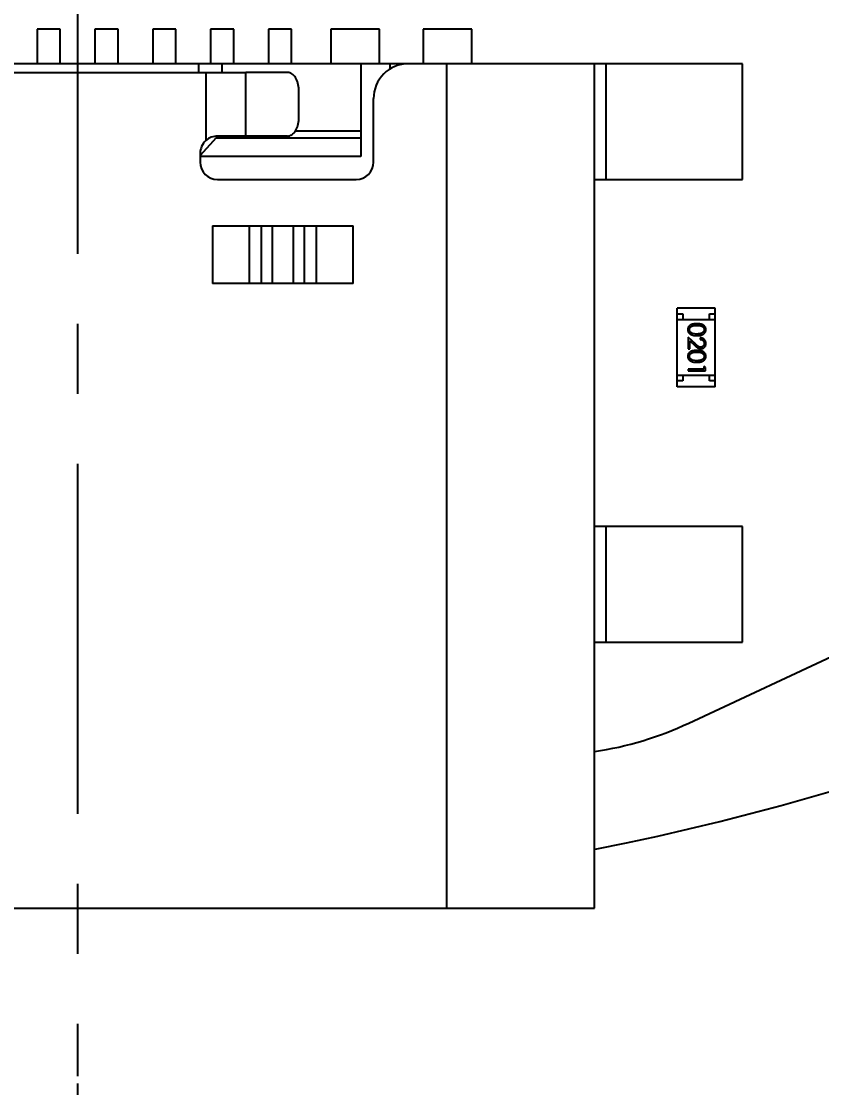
# Model space of a CAD drawing. Header units: inches. Extents: x 398 to 599, y 40 to 151.
# Drawn here: x 553.26 to 560.19, y 68.3 to 77.52 of the extents above; entities that cross this region are included whole.
import ezdxf

# ---------------------------------------------------------------- set-up
doc = ezdxf.new("R2010")
doc.units = ezdxf.units.IN
doc.header["$LTSCALE"] = 1.21
doc.header["$MEASUREMENT"] = 0
doc.header["$PDMODE"] = 3
doc.header["$PDSIZE"] = 0.3125
doc.linetypes.add('CENTER', pattern=[2, 1.25, -0.25, 0.25, -0.25])
doc.layers.get('0').update_dxf_attribs({"linetype": 'CONTINUOUS'})
doc.layers.get('Defpoints').update_dxf_attribs({"linetype": 'CONTINUOUS'})
doc.layers.add('DIM', color=3, linetype='CONTINUOUS')
doc.styles.get("Standard").update_dxf_attribs({"font": 'txt', "width": 0.8})
doc.dimstyles.get("Standard").update_dxf_attribs({"dimtxt": 0.15625, "dimasz": 0.1875, "dimexe": 0.125, "dimexo": 0.0625, "dimgap": 0.09, "dimtad": 0, "dimtih": 1, "dimtoh": 1, "dimzin": 4, "dimdsep": 46, "dimtxsty": 'Standard', "dimblk": '_FILLED', "dimblk1": '_FILLED', "dimblk2": '_FILLED', "dimcen": 0.09, "dimazin": 1, "dimtp": 0.01, "dimtm": 0.01, "dimtfac": 1, "dimtofl": 0, "dimtmove": 0, "dimatfit": 3, "dimldrblk": '_FILLED', "dimfxl": 1, "dimtolj": 1, "dimtzin": 4, "dimarcsym": 0})

# ---------------------------------------------------------------- blocks, each defined once
blk = doc.blocks.new('_FILLED')
at = {"color": 0, "linetype": 'ByBlock'}
blk.add_solid([(0, 0), (-1, 0.1667), (-1, -0.1667)], dxfattribs=at)
blk = doc.blocks.new('*D70')
at = {"layer": 'Defpoints', "color": 0}
for p in [(537.241, 87.005), (553.751, 68.4022), (537.241, 64.8591)]:
    blk.add_point(p, dxfattribs=at)
at = {"layer": 'DIM', "color": 0, "lineweight": -2}
for p, q in [((537.241, 86.9425), (537.241, 64.7341)), ((553.751, 68.3397), (553.751, 64.7341)), ((539.241, 64.8591), (542.7394, 64.8591)), ((551.751, 64.8591), (548.2527, 64.8591))]:
    blk.add_line(p, q, dxfattribs=at)
at = {"layer": 'DIM', "color": 0, "lineweight": -2, "xscale": 2, "yscale": 2, "zscale": 2, "rotation": 180}
blk.add_blockref('_FILLED', (537.241, 64.8591), dxfattribs=at)
at = {"layer": 'DIM', "color": 0, "lineweight": -2, "xscale": 2, "yscale": 2, "zscale": 2}
blk.add_blockref('_FILLED', (553.751, 64.8591), dxfattribs=at)
at = {"layer": 'DIM', "color": 0, "insert": (545.496, 64.8591), "char_height": 2, "attachment_point": 5}
blk.add_mtext('\\A1;16.51', dxfattribs=at)
blk = doc.blocks.new('*D71')
at = {"layer": 'Defpoints', "color": 0}
for p in [(570.261, 87.005), (553.751, 68.4022), (553.751, 64.8591)]:
    blk.add_point(p, dxfattribs=at)
at = {"layer": 'DIM', "color": 0, "lineweight": -2}
for p, q in [((570.261, 86.9425), (570.261, 64.7341)), ((553.751, 68.3397), (553.751, 64.7341)), ((555.751, 64.8591), (559.2494, 64.8591)), ((568.261, 64.8591), (564.7627, 64.8591))]:
    blk.add_line(p, q, dxfattribs=at)
at = {"layer": 'DIM', "color": 0, "lineweight": -2, "xscale": 2, "yscale": 2, "zscale": 2, "rotation": 180}
blk.add_blockref('_FILLED', (553.751, 64.8591), dxfattribs=at)
at = {"layer": 'DIM', "color": 0, "lineweight": -2, "xscale": 2, "yscale": 2, "zscale": 2}
blk.add_blockref('_FILLED', (570.261, 64.8591), dxfattribs=at)
at = {"layer": 'DIM', "color": 0, "insert": (562.006, 64.8591), "char_height": 2, "attachment_point": 5}
blk.add_mtext('\\A1;16.51', dxfattribs=at)

msp = doc.modelspace()

# ---------------------------------------------------------------- linework, layer by layer
at = {"color": 4, "linetype": 'CENTER', "ltscale": 2}
msp.add_line((553.751, 117.2562), (553.751, 68.4022), dxfattribs=at)
at = {"color": 7, "linetype": 'Continuous'}
for p, q in [((553.4012, 77.4553), (553.4012, 77.1553)), ((553.6012, 77.4553), (553.4012, 77.4553)), ((553.6012, 77.1553), (553.6012, 77.4553)), ((553.9012, 77.4553), (553.9012, 77.1553)), ((554.1012, 77.4553), (553.9012, 77.4553)), ((554.1012, 77.1553), (554.1012, 77.4553)), ((554.4012, 77.4553), (554.4012, 77.1553)), ((554.6012, 77.4553), (554.4012, 77.4553)), ((554.6012, 77.1553), (554.6012, 77.4553)), ((554.9012, 77.4553), (554.9012, 77.1553)), ((555.1012, 77.4553), (554.9012, 77.4553)), ((555.1012, 77.1553), (555.1012, 77.4553)), ((555.4012, 77.4553), (555.4012, 77.1553)), ((555.6012, 77.4553), (555.4012, 77.4553)), ((555.6012, 77.1553), (555.6012, 77.4553)), ((555.9412, 77.4553), (555.9412, 77.1553)), ((556.3612, 77.4553), (555.9412, 77.4553)), ((556.3612, 77.1553), (556.3612, 77.4553)), ((556.7412, 77.4553), (556.7412, 77.1553)), ((557.1612, 77.4553), (556.7412, 77.4553)), ((557.1612, 77.1553), (557.1612, 77.4553)), ((559.5012, 77.1553), (548.0012, 77.1553)), ((552.2954, 77.0803), (555.2065, 77.0803)), ((554.8012, 77.0803), (554.8012, 77.1553)), ((554.8614, 77.0803), (554.8612, 76.4921)), ((555.0012, 77.0803), (555.0012, 77.1553)), ((555.2066, 76.5303), (555.2067, 77.0803)), ((555.5678, 77.0803), (555.2066, 77.0803)), ((556.2012, 77.1553), (556.2012, 76.3522)), ((556.4512, 77.1553), (556.4512, 77.1075)), ((556.9412, 77.1553), (556.9412, 69.8553)), ((558.2212, 69.8553), (558.2212, 77.1553)), ((558.3212, 77.1553), (558.3212, 76.1553)), ((559.5012, 76.1553), (559.5012, 77.1553)), ((555.6643, 76.6803), (555.6643, 76.9303)), ((556.3112, 76.3053), (556.3112, 76.8553)), ((554.9507, 76.5153), (554.8112, 76.3631)), ((554.9507, 76.5153), (556.2012, 76.5153)), ((555.2063, 76.5303), (554.9613, 76.5303)), ((555.0012, 76.5197), (554.9625, 76.5163)), ((555.0012, 76.5197), (555.0012, 76.5303)), ((555.5678, 76.5303), (555.2065, 76.5303)), ((556.2012, 76.5722), (555.6331, 76.5722)), ((554.8112, 76.3803), (554.8112, 76.3053)), ((556.2012, 76.3522), (554.8112, 76.3522)), ((554.9612, 76.1553), (556.1612, 76.1553)), ((558.2212, 76.1553), (559.5012, 76.1553)), ((554.9188, 75.7553), (554.9188, 75.2553)), ((554.9188, 75.7553), (556.1337, 75.7553)), ((555.2386, 75.2553), (555.2386, 75.7553)), ((555.342, 75.2553), (555.342, 75.7553)), ((555.4334, 75.7553), (555.4334, 75.2553)), ((555.6191, 75.2553), (555.6191, 75.7553)), ((555.7105, 75.7553), (555.7105, 75.2553)), ((555.8139, 75.7553), (555.8139, 75.2553)), ((556.1337, 75.2553), (556.1337, 75.7553)), ((556.1337, 75.2553), (554.9188, 75.2553)), ((558.9371, 74.3633), (558.9371, 75.0433)), ((559.2671, 75.0433), (558.9371, 75.0433)), ((559.2671, 74.3633), (559.2671, 75.0433)), ((558.9371, 74.9933), (558.9871, 74.9933)), ((558.9871, 74.9933), (558.9871, 74.9433)), ((559.2171, 74.9433), (559.2171, 74.9933)), ((559.2171, 74.9933), (559.2671, 74.9933)), ((558.9371, 74.9433), (559.2671, 74.9433)), ((559.0323, 74.7919), (559.0323, 74.69)), ((559.0944, 74.7338), (559.0323, 74.7919)), ((559.1073, 74.8188), (559.0696, 74.8245)), ((559.1362, 74.7862), (559.1362, 74.7727)), ((559.0323, 74.69), (559.0477, 74.69)), ((559.0477, 74.69), (559.0477, 74.7598)), ((559.0477, 74.7598), (559.0878, 74.7223)), ((559.1073, 74.5881), (559.0696, 74.5938)), ((559.0323, 74.515), (559.0323, 74.5015)), ((559.167, 74.515), (559.0323, 74.515)), ((559.0323, 74.5015), (559.1823, 74.5015)), ((559.167, 74.5381), (559.167, 74.515)), ((559.1823, 74.5293), (559.167, 74.5381)), ((559.1823, 74.5015), (559.1823, 74.5293)), ((558.9371, 74.4633), (559.2671, 74.4633)), ((558.9871, 74.4133), (558.9371, 74.4133)), ((558.9871, 74.4633), (558.9871, 74.4133)), ((559.2171, 74.4133), (559.2171, 74.4633)), ((559.2671, 74.4133), (559.2171, 74.4133)), ((559.2671, 74.3633), (558.9371, 74.3633)), ((559.5012, 73.1553), (558.2212, 73.1553)), ((558.3212, 73.1553), (558.3212, 72.1553)), ((559.5012, 72.1553), (559.5012, 73.1553)), ((559.0394, 71.4561), (560.9318, 72.3386)), ((558.2212, 72.1553), (559.5012, 72.1553)), ((549.2812, 69.8553), (558.2212, 69.8553))]:
    msp.add_line(p, q, dxfattribs=at)
for centre, radius, start, end in [((553.751, 92.925), 23, 281.22586, 258.77532), ((553.751, 92.925), 22.75, 294.44334, 241.13427), ((556.6112, 76.8553), 0.3, 90, 180.00001), ((554.9622, 76.3782), 0.1522, 90.34955, 131.56731), ((554.9612, 76.3803), 0.15, 131.84115, 180), ((554.9612, 76.3053), 0.15, 180.00001, 270.00001), ((556.1612, 76.3053), 0.15, 270.00001, 0.00001), ((557.7715, 74.175), 3, 278.62593, 295)]:
    msp.add_arc(centre, radius, start, end, dxfattribs=at)
for points, knots in [([(555.6643, 76.9303), (555.6643, 76.9496), (555.6597, 76.9868), (555.64, 77.0355), (555.6128, 77.0659), (555.5873, 77.0782), (555.5742, 77.0803), (555.5678, 77.0803)], [0, 0, 0, 0, 0.296842, 0.568417, 0.799806, 0.902476, 1, 1, 1, 1]), ([(555.5678, 76.5303), (555.5742, 76.5303), (555.5873, 76.5324), (555.6128, 76.5447), (555.64, 76.5751), (555.6597, 76.6239), (555.6643, 76.661), (555.6643, 76.6803)], [0, 0, 0, 0, 0.097524, 0.200194, 0.431584, 0.703158, 1, 1, 1, 1]), ([(559.1073, 74.9073), (559.1049, 74.9073), (559.1003, 74.9073), (559.0935, 74.907), (559.0871, 74.9065), (559.0812, 74.9057), (559.0757, 74.9048), (559.0705, 74.9038), (559.0658, 74.9025), (559.0615, 74.901), (559.0575, 74.8993), (559.0537, 74.8974), (559.0503, 74.8954), (559.0471, 74.8932), (559.0441, 74.8909), (559.0414, 74.8884), (559.0389, 74.8858), (559.0367, 74.883), (559.0348, 74.8801), (559.0331, 74.877), (559.0317, 74.874), (559.0305, 74.8708), (559.0296, 74.8675), (559.029, 74.8641), (559.0286, 74.8607), (559.0285, 74.8583), (559.0285, 74.8572)], [0, 0, 0, 0, 0.068113, 0.132564, 0.193427, 0.250218, 0.303569, 0.353576, 0.400235, 0.443586, 0.484619, 0.524292, 0.56238, 0.599049, 0.63494, 0.669782, 0.704009, 0.737842, 0.771098, 0.803896, 0.836415, 0.868639, 0.900715, 0.933378, 0.966213, 1, 1, 1, 1]), ([(559.0285, 74.8572), (559.0285, 74.856), (559.0285, 74.8536), (559.029, 74.8501), (559.0296, 74.8466), (559.0306, 74.8433), (559.0318, 74.84), (559.0332, 74.8368), (559.035, 74.8338), (559.037, 74.8307), (559.0392, 74.8278), (559.0418, 74.8251), (559.0445, 74.8225), (559.0476, 74.8201), (559.0509, 74.8179), (559.0544, 74.8158), (559.0582, 74.8139), (559.0623, 74.8121), (559.0667, 74.8105), (559.0715, 74.8091), (559.0765, 74.808), (559.082, 74.807), (559.0878, 74.8063), (559.094, 74.8058), (559.1005, 74.8055), (559.105, 74.8054), (559.1073, 74.8054)], [0, 0, 0, 0, 0.033824, 0.067298, 0.10028, 0.133019, 0.165736, 0.198792, 0.232372, 0.266409, 0.301016, 0.336196, 0.371972, 0.408574, 0.446394, 0.485225, 0.525372, 0.567224, 0.611081, 0.65775, 0.70702, 0.759235, 0.814484, 0.873227, 0.934937, 1, 1, 1, 1]), ([(559.0439, 74.8567), (559.044, 74.8584), (559.0441, 74.8617), (559.0454, 74.8665), (559.0475, 74.8713), (559.0499, 74.875), (559.0522, 74.8779), (559.0541, 74.88), (559.0563, 74.8818), (559.0586, 74.8836), (559.0611, 74.8852), (559.0638, 74.8867), (559.0667, 74.8881), (559.0698, 74.8893), (559.0732, 74.8904), (559.077, 74.8913), (559.0811, 74.8921), (559.0856, 74.8928), (559.0905, 74.8932), (559.0958, 74.8936), (559.1014, 74.8938), (559.1053, 74.8938), (559.1073, 74.8938)], [0, 0, 0, 0, 0.060034, 0.120278, 0.182348, 0.247919, 0.281641, 0.315701, 0.350322, 0.385703, 0.421819, 0.459196, 0.497866, 0.538301, 0.58121, 0.628183, 0.679403, 0.734699, 0.794074, 0.858416, 0.927049, 1, 1, 1, 1]), ([(559.0696, 74.8245), (559.0686, 74.8249), (559.0665, 74.8257), (559.0636, 74.827), (559.0609, 74.8285), (559.0584, 74.8301), (559.056, 74.8318), (559.0539, 74.8337), (559.052, 74.8357), (559.0497, 74.8385), (559.0474, 74.8422), (559.0454, 74.8469), (559.0441, 74.8517), (559.0439, 74.855), (559.0439, 74.8567)], [0, 0, 0, 0, 0.075949, 0.148549, 0.218996, 0.286119, 0.351826, 0.416074, 0.478265, 0.540325, 0.660405, 0.774606, 0.887187, 1, 1, 1, 1]), ([(559.1862, 74.8572), (559.1862, 74.8583), (559.1861, 74.8607), (559.1857, 74.8641), (559.1851, 74.8675), (559.1841, 74.8708), (559.183, 74.874), (559.1815, 74.8771), (559.1798, 74.8802), (559.1778, 74.8831), (559.1756, 74.8859), (559.1732, 74.8886), (559.1704, 74.891), (559.1675, 74.8934), (559.1643, 74.8955), (559.1608, 74.8976), (559.1571, 74.8994), (559.1532, 74.901), (559.1489, 74.9025), (559.1442, 74.9038), (559.139, 74.9049), (559.1335, 74.9058), (559.1275, 74.9065), (559.1212, 74.907), (559.1144, 74.9073), (559.1097, 74.9073), (559.1073, 74.9073)], [0, 0, 0, 0, 0.033742, 0.066533, 0.099153, 0.13154, 0.164087, 0.196563, 0.229707, 0.263315, 0.297504, 0.331686, 0.366482, 0.4021, 0.438958, 0.476748, 0.515985, 0.556589, 0.599519, 0.645765, 0.695487, 0.748721, 0.805687, 0.866754, 0.931405, 1, 1, 1, 1]), ([(559.1073, 74.8938), (559.1094, 74.8938), (559.1133, 74.8938), (559.1189, 74.8936), (559.1242, 74.8932), (559.1291, 74.8927), (559.1336, 74.8921), (559.1378, 74.8913), (559.1415, 74.8904), (559.1449, 74.8893), (559.148, 74.888), (559.151, 74.8867), (559.1537, 74.8852), (559.1562, 74.8836), (559.1585, 74.8818), (559.1606, 74.8799), (559.1626, 74.8779), (559.1648, 74.875), (559.1672, 74.8713), (559.1693, 74.8666), (559.1705, 74.8617), (559.1707, 74.8584), (559.1708, 74.8567)], [0, 0, 0, 0, 0.073302, 0.142286, 0.206253, 0.266017, 0.321612, 0.372532, 0.419497, 0.462398, 0.502825, 0.541489, 0.579034, 0.615143, 0.650298, 0.684912, 0.718701, 0.752189, 0.817245, 0.879117, 0.939613, 1, 1, 1, 1]), ([(559.1073, 74.8054), (559.1096, 74.8054), (559.1141, 74.8055), (559.1206, 74.8058), (559.1268, 74.8063), (559.1327, 74.807), (559.1382, 74.808), (559.1433, 74.8092), (559.148, 74.8106), (559.1525, 74.8122), (559.1565, 74.814), (559.1604, 74.8159), (559.1639, 74.818), (559.1672, 74.8202), (559.1703, 74.8227), (559.173, 74.8252), (559.1756, 74.828), (559.1778, 74.8308), (559.1798, 74.8338), (559.1815, 74.8369), (559.183, 74.8401), (559.1841, 74.8433), (559.1851, 74.8467), (559.1857, 74.8501), (559.1861, 74.8536), (559.1862, 74.856), (559.1862, 74.8572)], [0, 0, 0, 0, 0.065278, 0.127205, 0.186168, 0.241675, 0.294115, 0.343609, 0.390387, 0.434463, 0.476646, 0.517002, 0.555936, 0.593716, 0.630057, 0.665601, 0.700745, 0.734917, 0.768681, 0.802087, 0.834849, 0.867433, 0.900138, 0.932806, 0.966212, 1, 1, 1, 1]), ([(559.1708, 74.8567), (559.1707, 74.8551), (559.1705, 74.8518), (559.1693, 74.8469), (559.1672, 74.8423), (559.1648, 74.8385), (559.1625, 74.8357), (559.1605, 74.8336), (559.1583, 74.8317), (559.1558, 74.8299), (559.1531, 74.8282), (559.1502, 74.8266), (559.147, 74.8252), (559.1436, 74.8238), (559.1399, 74.8227), (559.136, 74.8216), (559.1318, 74.8208), (559.1274, 74.8201), (559.1227, 74.8196), (559.1178, 74.8191), (559.1127, 74.8189), (559.1091, 74.8189), (559.1073, 74.8188)], [0, 0, 0, 0, 0.059689, 0.119507, 0.181075, 0.246162, 0.279894, 0.314468, 0.350403, 0.387474, 0.426147, 0.466624, 0.508745, 0.553328, 0.600058, 0.649177, 0.700552, 0.754894, 0.811825, 0.871514, 0.934319, 1, 1, 1, 1]), ([(559.1862, 74.7372), (559.1861, 74.7389), (559.1861, 74.7422), (559.1854, 74.747), (559.1843, 74.7517), (559.1828, 74.7561), (559.1807, 74.7603), (559.1783, 74.7643), (559.1755, 74.7682), (559.1722, 74.7717), (559.1686, 74.775), (559.1647, 74.7778), (559.1605, 74.7803), (559.1561, 74.7823), (559.1515, 74.7839), (559.1466, 74.7851), (559.1415, 74.7859), (559.138, 74.7861), (559.1362, 74.7862)], [0, 0, 0, 0, 0.06445, 0.126725, 0.187421, 0.247417, 0.306749, 0.366595, 0.427749, 0.490235, 0.553031, 0.614805, 0.676505, 0.738096, 0.801021, 0.864897, 0.931209, 1, 1, 1, 1]), ([(559.1362, 74.7727), (559.1375, 74.7726), (559.1401, 74.7723), (559.1439, 74.7716), (559.1475, 74.7706), (559.1508, 74.7694), (559.1539, 74.7679), (559.1567, 74.7661), (559.1594, 74.7642), (559.1617, 74.7619), (559.1639, 74.7594), (559.1657, 74.7568), (559.1673, 74.754), (559.1686, 74.7511), (559.1696, 74.748), (559.1703, 74.7448), (559.1707, 74.7414), (559.1708, 74.7391), (559.1708, 74.7379)], [0, 0, 0, 0, 0.073648, 0.143686, 0.210962, 0.275557, 0.338064, 0.399311, 0.4594, 0.51934, 0.579024, 0.637809, 0.695959, 0.754122, 0.813113, 0.873453, 0.935561, 1, 1, 1, 1]), ([(559.1073, 74.6765), (559.1049, 74.6765), (559.1003, 74.6765), (559.0935, 74.6762), (559.0871, 74.6757), (559.0812, 74.675), (559.0757, 74.6741), (559.0705, 74.673), (559.0658, 74.6717), (559.0615, 74.6702), (559.0575, 74.6685), (559.0537, 74.6666), (559.0503, 74.6646), (559.0471, 74.6624), (559.0441, 74.6601), (559.0414, 74.6577), (559.0389, 74.655), (559.0367, 74.6522), (559.0348, 74.6493), (559.0331, 74.6463), (559.0317, 74.6432), (559.0305, 74.64), (559.0296, 74.6367), (559.029, 74.6334), (559.0286, 74.6299), (559.0285, 74.6276), (559.0285, 74.6264)], [0, 0, 0, 0, 0.068113, 0.132564, 0.193427, 0.250218, 0.303569, 0.353576, 0.400235, 0.443586, 0.484619, 0.524292, 0.56238, 0.599049, 0.63494, 0.669782, 0.704009, 0.737842, 0.771098, 0.803896, 0.836415, 0.868639, 0.900715, 0.933378, 0.966213, 1, 1, 1, 1]), ([(559.0878, 74.7223), (559.0893, 74.7208), (559.0923, 74.7181), (559.0966, 74.7141), (559.1008, 74.7106), (559.1046, 74.7074), (559.1083, 74.7045), (559.1117, 74.702), (559.1148, 74.6999), (559.1186, 74.6976), (559.1234, 74.6953), (559.1293, 74.6934), (559.1354, 74.6921), (559.1395, 74.692), (559.1416, 74.6919)], [0, 0, 0, 0, 0.09953, 0.192079, 0.277712, 0.357454, 0.429648, 0.495771, 0.555538, 0.608657, 0.707578, 0.804328, 0.901298, 1, 1, 1, 1]), ([(559.1404, 74.7054), (559.1388, 74.7055), (559.1355, 74.7056), (559.1307, 74.7066), (559.1261, 74.7083), (559.1223, 74.7103), (559.1192, 74.7123), (559.1165, 74.7142), (559.1136, 74.7166), (559.1103, 74.7192), (559.1067, 74.7223), (559.1029, 74.7258), (559.0987, 74.7296), (559.0959, 74.7323), (559.0944, 74.7338)], [0, 0, 0, 0, 0.088014, 0.174976, 0.2638, 0.355443, 0.406413, 0.465519, 0.533076, 0.609353, 0.693899, 0.787171, 0.889197, 1, 1, 1, 1]), ([(559.1862, 74.6264), (559.1862, 74.6276), (559.1861, 74.6299), (559.1857, 74.6334), (559.1851, 74.6367), (559.1841, 74.64), (559.183, 74.6432), (559.1815, 74.6464), (559.1798, 74.6494), (559.1778, 74.6523), (559.1756, 74.6551), (559.1732, 74.6578), (559.1704, 74.6603), (559.1675, 74.6626), (559.1643, 74.6647), (559.1608, 74.6668), (559.1571, 74.6686), (559.1532, 74.6703), (559.1489, 74.6718), (559.1442, 74.673), (559.139, 74.6742), (559.1335, 74.675), (559.1275, 74.6757), (559.1212, 74.6762), (559.1144, 74.6765), (559.1097, 74.6765), (559.1073, 74.6765)], [0, 0, 0, 0, 0.033742, 0.066533, 0.099153, 0.13154, 0.164087, 0.196563, 0.229707, 0.263315, 0.297504, 0.331686, 0.366482, 0.4021, 0.438958, 0.476748, 0.515985, 0.556589, 0.599519, 0.645765, 0.695487, 0.748721, 0.805687, 0.866754, 0.931405, 1, 1, 1, 1]), ([(559.1708, 74.7379), (559.1708, 74.7368), (559.1707, 74.7346), (559.1703, 74.7314), (559.1696, 74.7283), (559.1686, 74.7253), (559.1673, 74.7225), (559.1658, 74.7198), (559.1639, 74.7172), (559.1619, 74.7148), (559.1596, 74.7126), (559.1571, 74.7107), (559.1546, 74.709), (559.152, 74.7077), (559.1492, 74.7067), (559.1464, 74.7059), (559.1434, 74.7055), (559.1414, 74.7054), (559.1404, 74.7054)], [0, 0, 0, 0, 0.068027, 0.133505, 0.19695, 0.26027, 0.322741, 0.384982, 0.448465, 0.513424, 0.578224, 0.640011, 0.700094, 0.760067, 0.819012, 0.877878, 0.938035, 1, 1, 1, 1]), ([(559.1416, 74.6919), (559.1431, 74.692), (559.146, 74.6921), (559.1503, 74.6926), (559.1545, 74.6936), (559.1585, 74.695), (559.1623, 74.6968), (559.166, 74.6989), (559.1696, 74.7015), (559.1729, 74.7044), (559.1761, 74.7076), (559.1787, 74.7112), (559.1811, 74.7149), (559.183, 74.7189), (559.1844, 74.7232), (559.1854, 74.7276), (559.1861, 74.7324), (559.1861, 74.7356), (559.1862, 74.7372)], [0, 0, 0, 0, 0.06271, 0.123347, 0.183401, 0.242828, 0.302097, 0.36242, 0.423725, 0.487032, 0.550491, 0.612709, 0.674265, 0.73617, 0.799211, 0.863483, 0.930525, 1, 1, 1, 1]), ([(559.0285, 74.6264), (559.0285, 74.6252), (559.0285, 74.6228), (559.029, 74.6193), (559.0296, 74.6159), (559.0306, 74.6125), (559.0318, 74.6093), (559.0332, 74.6061), (559.035, 74.603), (559.037, 74.6), (559.0392, 74.5971), (559.0418, 74.5943), (559.0445, 74.5917), (559.0476, 74.5893), (559.0509, 74.5871), (559.0544, 74.585), (559.0582, 74.5831), (559.0623, 74.5813), (559.0667, 74.5797), (559.0715, 74.5784), (559.0765, 74.5772), (559.082, 74.5762), (559.0878, 74.5755), (559.094, 74.575), (559.1005, 74.5747), (559.105, 74.5746), (559.1073, 74.5746)], [0, 0, 0, 0, 0.033824, 0.067298, 0.10028, 0.133019, 0.165736, 0.198792, 0.232372, 0.266409, 0.301016, 0.336196, 0.371972, 0.408574, 0.446394, 0.485225, 0.525372, 0.567224, 0.611081, 0.65775, 0.70702, 0.759235, 0.814484, 0.873227, 0.934937, 1, 1, 1, 1]), ([(559.0439, 74.6259), (559.044, 74.6276), (559.0441, 74.6309), (559.0454, 74.6358), (559.0475, 74.6405), (559.0499, 74.6443), (559.0522, 74.6471), (559.0541, 74.6492), (559.0563, 74.6511), (559.0586, 74.6528), (559.0611, 74.6545), (559.0638, 74.6559), (559.0667, 74.6573), (559.0698, 74.6585), (559.0732, 74.6596), (559.077, 74.6606), (559.0811, 74.6613), (559.0856, 74.662), (559.0905, 74.6625), (559.0958, 74.6628), (559.1014, 74.6631), (559.1053, 74.6631), (559.1073, 74.6631)], [0, 0, 0, 0, 0.060034, 0.120278, 0.182348, 0.247919, 0.281641, 0.315701, 0.350322, 0.385703, 0.421819, 0.459196, 0.497866, 0.538301, 0.58121, 0.628183, 0.679403, 0.734699, 0.794074, 0.858416, 0.927049, 1, 1, 1, 1]), ([(559.0696, 74.5938), (559.0686, 74.5941), (559.0665, 74.5949), (559.0636, 74.5962), (559.0609, 74.5977), (559.0584, 74.5993), (559.056, 74.6011), (559.0539, 74.6029), (559.052, 74.6049), (559.0497, 74.6077), (559.0474, 74.6114), (559.0454, 74.6161), (559.0441, 74.621), (559.0439, 74.6243), (559.0439, 74.6259)], [0, 0, 0, 0, 0.075949, 0.148549, 0.218996, 0.286119, 0.351826, 0.416074, 0.478265, 0.540325, 0.660405, 0.774606, 0.887187, 1, 1, 1, 1]), ([(559.1073, 74.6631), (559.1094, 74.6631), (559.1133, 74.6631), (559.1189, 74.6628), (559.1242, 74.6625), (559.1291, 74.6619), (559.1336, 74.6613), (559.1378, 74.6605), (559.1415, 74.6596), (559.1449, 74.6585), (559.148, 74.6573), (559.151, 74.6559), (559.1537, 74.6544), (559.1562, 74.6528), (559.1585, 74.651), (559.1606, 74.6491), (559.1626, 74.6471), (559.1648, 74.6443), (559.1672, 74.6405), (559.1693, 74.6358), (559.1705, 74.6309), (559.1707, 74.6276), (559.1708, 74.6259)], [0, 0, 0, 0, 0.073302, 0.142286, 0.206253, 0.266017, 0.321612, 0.372532, 0.419497, 0.462398, 0.502825, 0.541489, 0.579034, 0.615143, 0.650298, 0.684912, 0.718701, 0.752189, 0.817245, 0.879117, 0.939613, 1, 1, 1, 1]), ([(559.1073, 74.5746), (559.1096, 74.5746), (559.1141, 74.5747), (559.1206, 74.575), (559.1268, 74.5755), (559.1327, 74.5763), (559.1382, 74.5772), (559.1433, 74.5784), (559.148, 74.5798), (559.1525, 74.5814), (559.1565, 74.5832), (559.1604, 74.5851), (559.1639, 74.5872), (559.1672, 74.5895), (559.1703, 74.5919), (559.173, 74.5945), (559.1756, 74.5972), (559.1778, 74.6001), (559.1798, 74.603), (559.1815, 74.6061), (559.183, 74.6093), (559.1841, 74.6126), (559.1851, 74.6159), (559.1857, 74.6193), (559.1861, 74.6228), (559.1862, 74.6252), (559.1862, 74.6264)], [0, 0, 0, 0, 0.065278, 0.127205, 0.186168, 0.241675, 0.294115, 0.343609, 0.390387, 0.434463, 0.476646, 0.517002, 0.555936, 0.593716, 0.630057, 0.665601, 0.700745, 0.734917, 0.768681, 0.802087, 0.834849, 0.867433, 0.900138, 0.932806, 0.966212, 1, 1, 1, 1]), ([(559.1708, 74.6259), (559.1707, 74.6243), (559.1705, 74.621), (559.1693, 74.6162), (559.1672, 74.6115), (559.1648, 74.6078), (559.1625, 74.6049), (559.1605, 74.6028), (559.1583, 74.6009), (559.1558, 74.5991), (559.1531, 74.5974), (559.1502, 74.5958), (559.147, 74.5944), (559.1436, 74.5931), (559.1399, 74.5919), (559.136, 74.5908), (559.1318, 74.59), (559.1274, 74.5893), (559.1227, 74.5888), (559.1178, 74.5883), (559.1127, 74.5881), (559.1091, 74.5881), (559.1073, 74.5881)], [0, 0, 0, 0, 0.059689, 0.119507, 0.181075, 0.246162, 0.279894, 0.314468, 0.350403, 0.387474, 0.426147, 0.466624, 0.508745, 0.553328, 0.600058, 0.649177, 0.700552, 0.754894, 0.811825, 0.871514, 0.934319, 1, 1, 1, 1])]:
    msp.add_open_spline(points, degree=3, knots=knots, dxfattribs=at)

# ---------------------------------------------------------------- dimensions: what is measured, and where the dimension line sits
at = {"layer": 'DIM'}
for base, p1, p2, picture, middle in [((537.241, 64.8591), (553.751, 68.4022), (537.241, 87.005), '*D70', (545.496, 64.8591)), ((553.751, 64.8591), (570.261, 87.005), (553.751, 68.4022), '*D71', (562.006, 64.8591))]:
    dim = msp.add_linear_dim(base=base, p1=p1, p2=p2, dimstyle='Standard', override={"dimtxt": 2, "dimasz": 2, "dimtih": 0, "dimtoh": 0, "dimzin": 0, "dimcen": 0.198, "dimadec": 0, "dimazin": 0, "dimtp": 0, "dimtm": 0, "dimtdec": 4, "dimtzin": 0}, dxfattribs=at)
    dim.commit()
    dim.dimension.update_dxf_attribs({"geometry": picture, "text_midpoint": middle})

doc.saveas('drawing.dxf')
